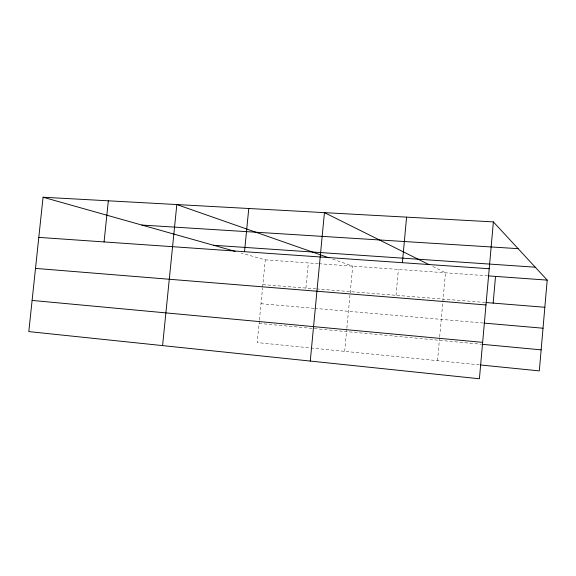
<?xml version="1.0" encoding="UTF-8"?>
<svg xmlns="http://www.w3.org/2000/svg" width="576" height="576" viewBox="0 0 576 576"><rect width="100%" height="100%" fill="white"/><g stroke="black" fill="none" stroke-linecap="round" stroke-linejoin="round"><path stroke-width="0.43" stroke-dasharray="2.88 2.16" d="M437.515 360.67L439.603 337.694M439.682 336.823L442.778 302.616M442.858 301.73L445.478 272.794L431.258 265.73M396 295.301L398.398 269.41M344.686 351.36L346.795 328.968M346.874 328.09L352.706 266.126L330.631 258.401M305.95 288.065L308.354 262.937M259.344 320.854L257.22 342.59L310.075 347.89M259.423 319.997L262.534 288.079M262.62 287.208L265.284 259.841L241.186 253.051M265.284 259.841L318.118 263.642M319.003 263.707L487.483 275.818M262.872 284.602L315.706 288.85M316.598 288.922L485.107 302.465M261.014 303.71L313.855 308.304M314.741 308.376L483.278 323.028M259.092 323.424L481.392 344.254M310.961 347.976L479.556 364.882"/><path stroke-width="0.86" d="M493.373 221.89L479.412 378.77L28.8 331.596L43.056 197.23L493.373 221.89L547.2 280.109L539.323 370.879L480.449 364.975M493.157 303.113L495.526 276.394M402.386 262.692L406.591 217.138M310.27 361.058L324.432 212.638L428.947 264.578M244.519 251.705L248.767 208.498M162.576 345.6L176.825 204.559L328.968 257.818M104.076 241.927L108.338 200.808M141.833 225.065L518.119 248.652M213.581 245.275L535.262 267.192M38.794 237.384L489.204 268.74M488.376 275.882L547.2 280.109M486.007 302.537L544.846 307.267M35.503 268.402L485.978 304.949M484.171 323.107L543.024 328.219M32.105 300.434L482.652 342.36M482.285 344.333L541.152 349.848M43.056 197.23L235.145 251.352"/></g></svg>
